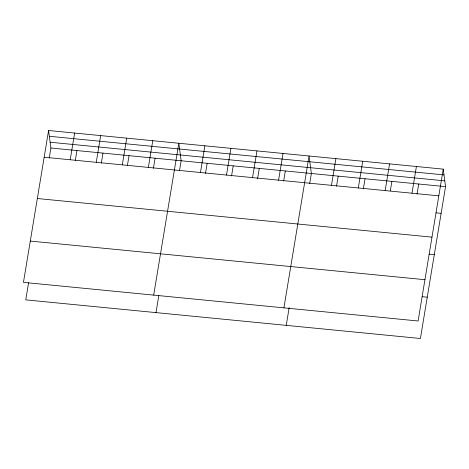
<?xml version="1.0" encoding="UTF-8"?>
<svg xmlns="http://www.w3.org/2000/svg" width="469" height="469" viewBox="0 0 469 469"><rect width="100%" height="100%" fill="white"/><g stroke="black" fill="none" stroke-linecap="round" stroke-linejoin="round"><path stroke-width="0.7" d="M48.588 130.505L23.45 282.367L418.102 320.989L443.24 169.133L48.588 130.505L50.898 148.011L49.227 158.117M28.591 282.778L25.76 299.867L420.412 338.495L445.55 186.633L443.24 169.133M70.215 159.765L74.635 133.055M75.275 160.662L76.945 150.555M96.262 162.315L100.683 135.605M101.322 163.212L102.992 153.105M122.309 164.865L126.73 138.156M127.369 165.762L129.039 155.655M148.356 167.415L152.777 140.706M153.416 168.312L155.087 158.205M153.685 295.112L178.824 143.256L181.134 160.756L179.463 170.863M155.995 312.612L158.821 295.523M200.451 172.51L204.871 145.8M205.51 173.413L207.181 163.306M226.498 175.06L230.918 148.351M231.557 175.957L233.228 165.856M252.545 177.61L256.965 150.901M257.604 178.507L259.275 168.4M278.592 180.16L283.012 153.451M283.651 181.057L285.322 170.951M283.921 307.857L309.059 156.001L311.369 173.501L309.698 183.608M286.231 325.363L289.174 307.558M331.472 185.337L335.898 158.628M336.531 186.234L338.208 176.127M358.31 187.963L362.73 161.254M363.369 188.86L365.04 178.753M385.149 190.59L389.569 163.88M390.325 190.766L391.879 181.38M411.981 193.216L416.402 166.507M417.041 194.113L418.711 184.006M49.351 136.28L444.002 174.908M50.136 142.23L444.788 180.858M50.898 148.011L445.55 186.633M44.168 157.215L438.82 195.843M436.053 212.844L441.13 213.342M37.332 198.516L431.984 237.144M429.211 254.145L434.294 254.644M30.286 241.066L424.937 279.694M422.17 296.695L427.247 297.194"/></g></svg>
